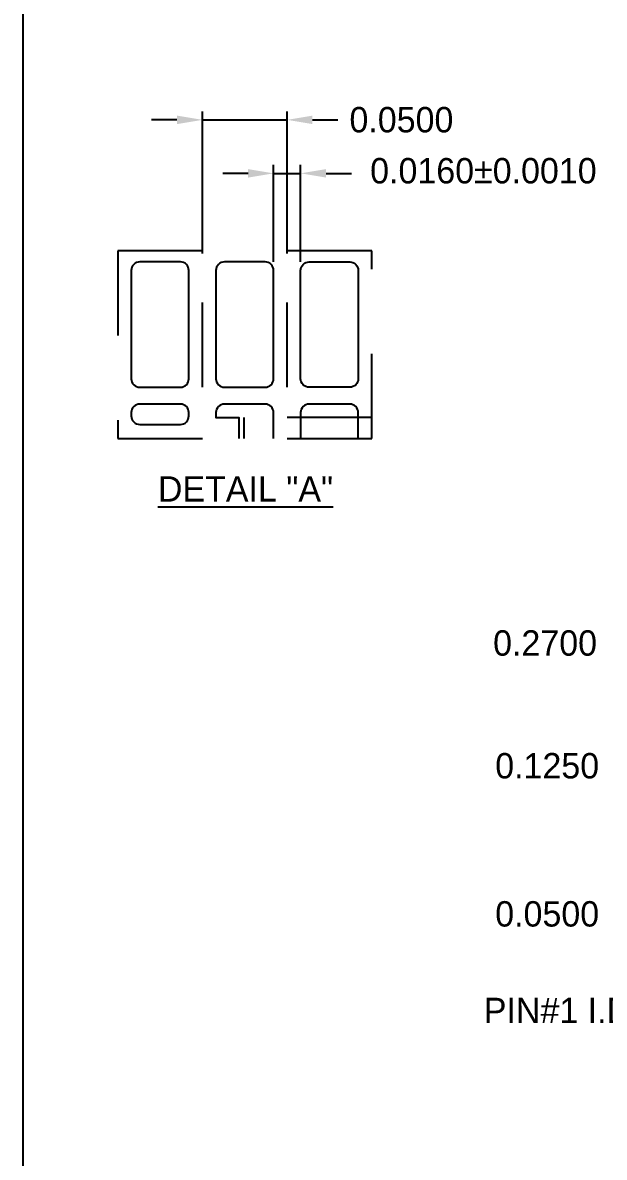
# Model space of a CAD drawing. Header units: inches. Extents: x -27000.02 to -26991.58, y 17307.58 to 17312.32.
# Drawn here: x -27000.018 to -26999.331, y 17309.338 to 17310.679 of the extents above; entities that cross this region are included whole.
import ezdxf

# ---------------------------------------------------------------- set-up
doc = ezdxf.new("R2010")
doc.units = ezdxf.units.IN
doc.header["$MEASUREMENT"] = 0
doc.linetypes.add('CENTER', pattern=[2, 1.25, -0.25, 0.25, -0.25])
doc.layers.add('1D', color=4, linetype='Continuous')

msp = doc.modelspace()

# ---------------------------------------------------------------- linework, layer by layer
at = {"layer": '1D', "color": 7}
msp.add_line((-27000.0175, 17312.3201), (-27000.0175, 17307.739), dxfattribs=at)
at = {"layer": '1D'}
for p, q in [((-26999.8054, 17310.4061), (-26999.8054, 17310.5739)), ((-26999.7054, 17310.4061), (-26999.7054, 17310.5739)), ((-26999.8354, 17310.5639), (-26999.8654, 17310.5639)), ((-26999.8054, 17310.5639), (-26999.7054, 17310.5639)), ((-26999.6754, 17310.5639), (-26999.6454, 17310.5639)), ((-26999.7514, 17310.5007), (-26999.7814, 17310.5007)), ((-26999.7214, 17310.3961), (-26999.7214, 17310.5107)), ((-26999.7214, 17310.5007), (-26999.6894, 17310.5007)), ((-26999.6894, 17310.3961), (-26999.6894, 17310.5107)), ((-26999.6594, 17310.5007), (-26999.6294, 17310.5007))]:
    msp.add_line(p, q, dxfattribs=at)
at = {"layer": '1D', "color": 2, "linetype": 'CENTER', "ltscale": 0.05}
for p, q in [((-26999.8054, 17310.2481), (-26999.8054, 17310.3961)), ((-26999.7054, 17310.2481), (-26999.7054, 17310.3961))]:
    msp.add_line(p, q, dxfattribs=at)
at = {"layer": '1D', "color": 2, "linetype": 'CENTER', "ltscale": 0.06}
msp.add_lwpolyline([(-26999.9054, 17310.1874), (-26999.6054, 17310.1874), (-26999.6054, 17310.4091), (-26999.9054, 17310.4091)], close=True, dxfattribs=at)
at = {"layer": '1D', "color": 7}
for points in [[(-26999.8894, 17310.2581, 0.414214), (-26999.8794, 17310.2481), (-26999.8314, 17310.2481, 0.414214), (-26999.8214, 17310.2581), (-26999.8214, 17310.3861, 0.414214), (-26999.8314, 17310.3961), (-26999.8794, 17310.3961, 0.414214), (-26999.8894, 17310.3861)], [(-26999.7894, 17310.2581, 0.414214), (-26999.7794, 17310.2481), (-26999.7314, 17310.2481, 0.414214), (-26999.7214, 17310.2581), (-26999.7214, 17310.3861, 0.414214), (-26999.7314, 17310.3961), (-26999.7794, 17310.3961, 0.414214), (-26999.7894, 17310.3861)], [(-26999.6214, 17310.2581, -0.414214), (-26999.6314, 17310.2481), (-26999.6794, 17310.2481, -0.414214), (-26999.6894, 17310.2581), (-26999.6894, 17310.3861, -0.414214), (-26999.6794, 17310.3961), (-26999.6314, 17310.3961, -0.414214), (-26999.6214, 17310.3861)], [(-26999.8314, 17310.2041, 0.414214), (-26999.8214, 17310.2141), (-26999.8214, 17310.2181, 0.414214), (-26999.8314, 17310.2281), (-26999.8794, 17310.2281, 0.414214), (-26999.8894, 17310.2181), (-26999.8894, 17310.2141, 0.414214), (-26999.8794, 17310.2041)]]:
    msp.add_lwpolyline(points, format="xyb", close=True, dxfattribs=at)
for points in [[(-26999.7214, 17310.1874), (-26999.7214, 17310.2181, 0.414214), (-26999.7314, 17310.2281), (-26999.7794, 17310.2281, 0.414214), (-26999.7894, 17310.2181), (-26999.7894, 17310.2121), (-26999.7624, 17310.2121), (-26999.7624, 17310.1874)], [(-26999.6394, 17310.1874), (-26999.6214, 17310.1874), (-26999.6214, 17310.2181, 0.414214), (-26999.6314, 17310.2281), (-26999.6794, 17310.2281, 0.414214), (-26999.6894, 17310.2181), (-26999.6894, 17310.1874)]]:
    msp.add_lwpolyline(points, format="xyb", dxfattribs=at)
at = {"layer": '1D', "color": 2, "linetype": 'CENTER', "ltscale": 0.05}
msp.add_lwpolyline([(-26999.6054, 17310.2121), (-26999.7564, 17310.2121), (-26999.7564, 17310.1874)], dxfattribs=at)
at = {"layer": '1D'}
for points in [[(-26999.8354, 17310.5689), (-26999.8354, 17310.5589), (-26999.8054, 17310.5639)], [(-26999.6754, 17310.5689), (-26999.6754, 17310.5589), (-26999.7054, 17310.5639)], [(-26999.7514, 17310.5057), (-26999.7514, 17310.4957), (-26999.7214, 17310.5007)], [(-26999.6594, 17310.5057), (-26999.6594, 17310.4957), (-26999.6894, 17310.5007)]]:
    msp.add_solid(points, dxfattribs=at)

# ---------------------------------------------------------------- texts
at = {"layer": '1D', "char_height": 0.03, "attachment_point": 5}
for s, insert in [('\\A1;0.0500', (-26999.5704, 17310.5639)), ('\\A1;0.0160%%P0.0010', (-26999.4736, 17310.5036)), ('\\A1;{\\LDETAIL "A"}', (-26999.7545, 17310.1279)), ('\\A1;0.2700', (-26999.4008, 17309.9457)), ('\\A1;0.1250', (-26999.3983, 17309.8007)), ('\\A1;0.0500', (-26999.3983, 17309.6257)), ('\\A1;PIN#1 I.D.', (-26999.3806, 17309.5118))]:
    msp.add_mtext(s, dxfattribs=dict(at, insert=insert))

doc.saveas('drawing.dxf')
